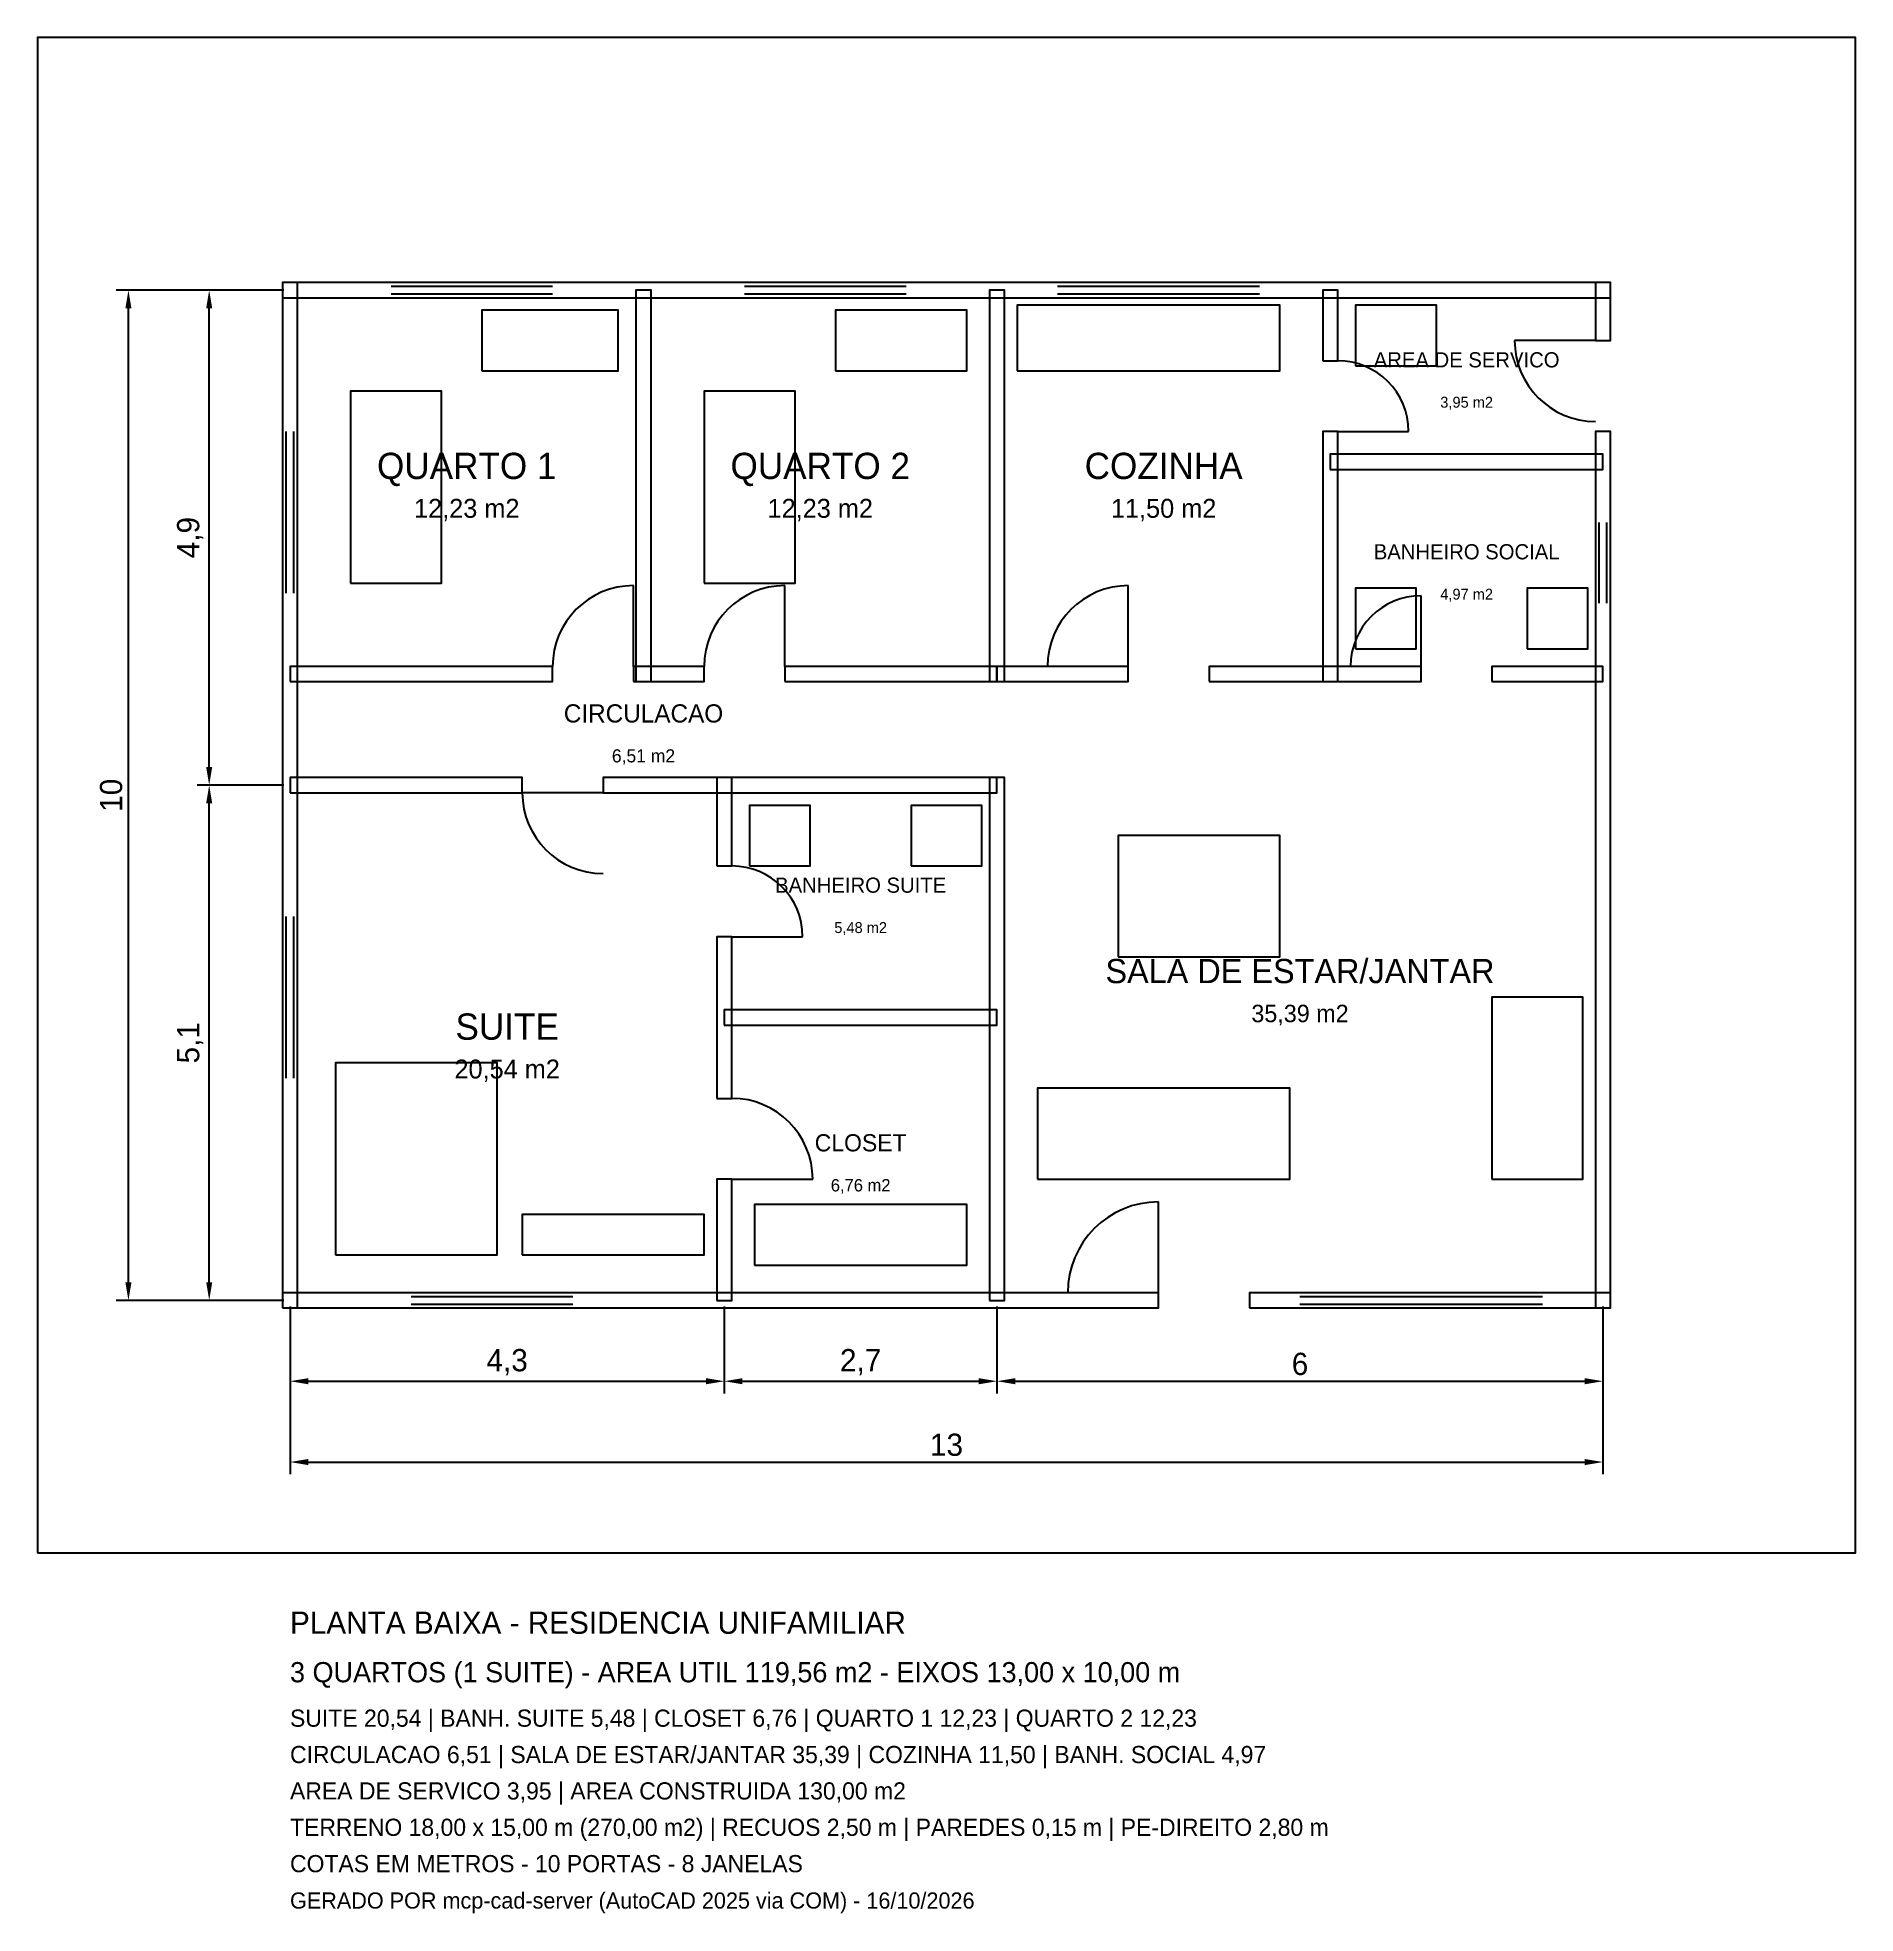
# Model space of a CAD drawing. Header units: metres. Extents: x -2.5 to 15.5, y -6.1 to 12.5.
import ezdxf
from ezdxf.enums import TextEntityAlignment as Align

# ---------------------------------------------------------------- set-up
doc = ezdxf.new("R2010")
doc.units = ezdxf.units.M
for name, color, linetype in [('COTAS', 1, 'Continuous'), ('JANELAS', 5, 'Continuous'), ('MOBILIARIO', 9, 'Continuous'), ('PAREDES', 4, 'Continuous'), ('PORTAS', 3, 'Continuous'), ('TERRENO', 6, 'Continuous'), ('TEXTOS', 7, 'Continuous')]:
    doc.layers.add(name, color=color, linetype=linetype)
doc.dimstyles.new('ISO-25', dxfattribs={"dimtxt": 2.5, "dimasz": 2.5, "dimexe": 1.25, "dimexo": 0.625, "dimtad": 1, "dimtxsty": 'Standard', "dimcen": 2.5, "dimadec": 0, "dimazin": 0, "dimtfac": 1, "dimtmove": 0, "dimatfit": 3, "dimfxl": 1, "dimarcsym": 0})

# ---------------------------------------------------------------- blocks, each defined once
blk = doc.blocks.new('*D1')
at = {"layer": 'COTAS', "color": 0, "lineweight": -2, "transparency": 16777216}
for p, q in [((0, -0.06), (0, -0.92)), ((4.3, -0.06), (4.3, -0.92)), ((0.18, -0.8), (4.12, -0.8))]:
    blk.add_line(p, q, dxfattribs=at)
at = {"layer": 'COTAS', "color": 0, "transparency": 16777216}
for points in [[(0.18, -0.77), (0.18, -0.83), (0, -0.8)], [(4.12, -0.77), (4.12, -0.83), (4.3, -0.8)]]:
    blk.add_solid(points, dxfattribs=at)
at = {"layer": 'Defpoints', "color": 0, "transparency": 16777216}
for p in [(0, 0), (4.3, 0), (4.3, -0.8)]:
    blk.add_point(p, dxfattribs=at)
at = {"layer": 'COTAS', "color": 0, "transparency": 16777216, "insert": (2.15, -0.612), "char_height": 0.22, "attachment_point": 5}
blk.add_mtext('4,3', dxfattribs=at)
blk = doc.blocks.new('*D2')
at = {"layer": 'COTAS', "color": 0, "lineweight": -2, "transparency": 16777216}
for p, q in [((4.3, -0.06), (4.3, -0.92)), ((7, -0.06), (7, -0.92)), ((4.48, -0.8), (6.82, -0.8))]:
    blk.add_line(p, q, dxfattribs=at)
at = {"layer": 'COTAS', "color": 0, "transparency": 16777216}
for points in [[(4.48, -0.77), (4.48, -0.83), (4.3, -0.8)], [(6.82, -0.77), (6.82, -0.83), (7, -0.8)]]:
    blk.add_solid(points, dxfattribs=at)
at = {"layer": 'Defpoints', "color": 0, "transparency": 16777216}
for p in [(4.3, 0), (7, 0), (7, -0.8)]:
    blk.add_point(p, dxfattribs=at)
at = {"layer": 'COTAS', "color": 0, "transparency": 16777216, "insert": (5.65, -0.612), "char_height": 0.22, "attachment_point": 5}
blk.add_mtext('2,7', dxfattribs=at)
blk = doc.blocks.new('*D3')
at = {"layer": 'COTAS', "color": 0, "lineweight": -2, "transparency": 16777216}
for p, q in [((7, -0.06), (7, -0.92)), ((13, -0.06), (13, -0.92)), ((7.18, -0.8), (12.82, -0.8))]:
    blk.add_line(p, q, dxfattribs=at)
at = {"layer": 'COTAS', "color": 0, "transparency": 16777216}
for points in [[(7.18, -0.77), (7.18, -0.83), (7, -0.8)], [(12.82, -0.77), (12.82, -0.83), (13, -0.8)]]:
    blk.add_solid(points, dxfattribs=at)
at = {"layer": 'Defpoints', "color": 0, "transparency": 16777216}
for p in [(7, 0), (13, 0), (13, -0.8)]:
    blk.add_point(p, dxfattribs=at)
at = {"layer": 'COTAS', "color": 0, "transparency": 16777216, "insert": (10, -0.63), "char_height": 0.22, "attachment_point": 5}
blk.add_mtext('6', dxfattribs=at)
blk = doc.blocks.new('*D4')
at = {"layer": 'COTAS', "color": 0, "lineweight": -2, "transparency": 16777216}
for p, q in [((0, -0.06), (0, -1.72)), ((13, -0.06), (13, -1.72)), ((0.18, -1.6), (12.82, -1.6))]:
    blk.add_line(p, q, dxfattribs=at)
at = {"layer": 'COTAS', "color": 0, "transparency": 16777216}
for points in [[(0.18, -1.57), (0.18, -1.63), (0, -1.6)], [(12.82, -1.57), (12.82, -1.63), (13, -1.6)]]:
    blk.add_solid(points, dxfattribs=at)
at = {"layer": 'Defpoints', "color": 0, "transparency": 16777216}
for p in [(0, 0), (13, 0), (13, -1.6)]:
    blk.add_point(p, dxfattribs=at)
at = {"layer": 'COTAS', "color": 0, "transparency": 16777216, "insert": (6.5, -1.43), "char_height": 0.22, "attachment_point": 5}
blk.add_mtext('13', dxfattribs=at)
blk = doc.blocks.new('*D5')
at = {"layer": 'COTAS', "color": 0, "lineweight": -2, "transparency": 16777216}
for p, q in [((-0.06, 5.1), (-0.92, 5.1)), ((-0.8, 0.18), (-0.8, 4.92)), ((-0.06, 0), (-0.92, 0))]:
    blk.add_line(p, q, dxfattribs=at)
at = {"layer": 'COTAS', "color": 0, "transparency": 16777216}
for points in [[(-0.83, 4.92), (-0.77, 4.92), (-0.8, 5.1)], [(-0.83, 0.18), (-0.77, 0.18), (-0.8, 0)]]:
    blk.add_solid(points, dxfattribs=at)
at = {"layer": 'Defpoints', "color": 0, "transparency": 16777216}
for p in [(-0.8, 5.1), (0, 5.1), (0, 0)]:
    blk.add_point(p, dxfattribs=at)
at = {"layer": 'COTAS', "color": 0, "transparency": 16777216, "insert": (-0.988, 2.55), "char_height": 0.22, "attachment_point": 5, "rotation": 90}
blk.add_mtext('5,1', dxfattribs=at)
blk = doc.blocks.new('*D6')
at = {"layer": 'COTAS', "color": 0, "lineweight": -2, "transparency": 16777216}
for p, q in [((-0.06, 10), (-0.92, 10)), ((-0.8, 5.28), (-0.8, 9.82)), ((-0.06, 5.1), (-0.92, 5.1))]:
    blk.add_line(p, q, dxfattribs=at)
at = {"layer": 'COTAS', "color": 0, "transparency": 16777216}
for points in [[(-0.83, 9.82), (-0.77, 9.82), (-0.8, 10)], [(-0.83, 5.28), (-0.77, 5.28), (-0.8, 5.1)]]:
    blk.add_solid(points, dxfattribs=at)
at = {"layer": 'Defpoints', "color": 0, "transparency": 16777216}
for p in [(-0.8, 10), (0, 10), (0, 5.1)]:
    blk.add_point(p, dxfattribs=at)
at = {"layer": 'COTAS', "color": 0, "transparency": 16777216, "insert": (-0.988, 7.55), "char_height": 0.22, "attachment_point": 5, "rotation": 90}
blk.add_mtext('4,9', dxfattribs=at)
blk = doc.blocks.new('*D7')
at = {"layer": 'COTAS', "color": 0, "lineweight": -2, "transparency": 16777216}
for p, q in [((-0.06, 10), (-1.72, 10)), ((-1.6, 0.18), (-1.6, 9.82)), ((-0.06, 0), (-1.72, 0))]:
    blk.add_line(p, q, dxfattribs=at)
at = {"layer": 'COTAS', "color": 0, "transparency": 16777216}
for points in [[(-1.63, 9.82), (-1.57, 9.82), (-1.6, 10)], [(-1.63, 0.18), (-1.57, 0.18), (-1.6, 0)]]:
    blk.add_solid(points, dxfattribs=at)
at = {"layer": 'Defpoints', "color": 0, "transparency": 16777216}
for p in [(-1.6, 10), (0, 10), (0, 0)]:
    blk.add_point(p, dxfattribs=at)
at = {"layer": 'COTAS', "color": 0, "transparency": 16777216, "insert": (-1.77, 5), "char_height": 0.22, "attachment_point": 5, "rotation": 90}
blk.add_mtext('10', dxfattribs=at)

msp = doc.modelspace()

# ---------------------------------------------------------------- linework, layer by layer
at = {"layer": 'JANELAS'}
for p, q in [((1, 10.0375), (2.6, 10.0375)), ((4.5, 10.0375), (6.1, 10.0375)), ((7.6, 10.0375), (9.6, 10.0375)), ((1, 9.9625), (2.6, 9.9625)), ((4.5, 9.9625), (6.1, 9.9625)), ((7.6, 9.9625), (9.6, 9.9625)), ((-0.0375, 7), (-0.0375, 8.6)), ((0.0375, 7), (0.0375, 8.6)), ((12.9625, 6.9), (12.9625, 7.7)), ((13.0375, 6.9), (13.0375, 7.7)), ((-0.0375, 2.2), (-0.0375, 3.8)), ((0.0375, 2.2), (0.0375, 3.8)), ((1.2, 0.0375), (2.8, 0.0375)), ((10, 0.0375), (12.4, 0.0375)), ((1.2, -0.0375), (2.8, -0.0375)), ((10, -0.0375), (12.4, -0.0375))]:
    msp.add_line(p, q, dxfattribs=at)
at = {"layer": 'MOBILIARIO'}
for points in [[(7.2, 9.2), (9.8, 9.2), (9.8, 9.85), (7.2, 9.85)], [(10.55, 9.25), (11.35, 9.25), (11.35, 9.85), (10.55, 9.85)], [(1.9, 9.2), (3.25, 9.2), (3.25, 9.8), (1.9, 9.8)], [(5.4, 9.2), (6.7, 9.2), (6.7, 9.8), (5.4, 9.8)], [(0.6, 7.1), (1.5, 7.1), (1.5, 9), (0.6, 9)], [(4.1, 7.1), (5, 7.1), (5, 9), (4.1, 9)], [(10.55, 6.45), (11.15, 6.45), (11.15, 7.05), (10.55, 7.05)], [(12.25, 6.45), (12.85, 6.45), (12.85, 7.05), (12.25, 7.05)], [(4.55, 4.3), (5.15, 4.3), (5.15, 4.9), (4.55, 4.9)], [(6.15, 4.3), (6.85, 4.3), (6.85, 4.9), (6.15, 4.9)], [(8.2, 3.4), (9.8, 3.4), (9.8, 4.6), (8.2, 4.6)], [(11.9, 1.2), (12.8, 1.2), (12.8, 3), (11.9, 3)], [(0.45, 0.45), (2.05, 0.45), (2.05, 2.35), (0.45, 2.35)], [(7.4, 1.2), (9.9, 1.2), (9.9, 2.1), (7.4, 2.1)], [(4.6, 0.35), (6.7, 0.35), (6.7, 0.95), (4.6, 0.95)], [(2.3, 0.45), (4.1, 0.45), (4.1, 0.85), (2.3, 0.85)]]:
    msp.add_lwpolyline(points, close=True, dxfattribs=at)
at = {"layer": 'PAREDES'}
for points in [[(-0.075, 9.925), (13.075, 9.925), (13.075, 10.075), (-0.075, 10.075)], [(-0.075, -0.075), (0.075, -0.075), (0.075, 10.075), (-0.075, 10.075)], [(12.925, 9.5), (13.075, 9.5), (13.075, 10.075), (12.925, 10.075)], [(3.425, 6.125), (3.575, 6.125), (3.575, 10), (3.425, 10)], [(6.925, 6.125), (7.075, 6.125), (7.075, 10), (6.925, 10)], [(10.225, 9.3), (10.375, 9.3), (10.375, 10), (10.225, 10)], [(10.225, 6.125), (10.375, 6.125), (10.375, 8.6), (10.225, 8.6)], [(12.925, -0.075), (13.075, -0.075), (13.075, 8.6), (12.925, 8.6)], [(10.3, 8.225), (13, 8.225), (13, 8.375), (10.3, 8.375)], [(0, 6.125), (2.6, 6.125), (2.6, 6.275), (0, 6.275)], [(3.4, 6.125), (4.1, 6.125), (4.1, 6.275), (3.4, 6.275)], [(4.9, 6.125), (7, 6.125), (7, 6.275), (4.9, 6.275)], [(7, 6.125), (8.3, 6.125), (8.3, 6.275), (7, 6.275)], [(9.1, 6.125), (11.2, 6.125), (11.2, 6.275), (9.1, 6.275)], [(11.9, 6.125), (13, 6.125), (13, 6.275), (11.9, 6.275)], [(0, 5.025), (2.3, 5.025), (2.3, 5.175), (0, 5.175)], [(3.1, 5.025), (7, 5.025), (7, 5.175), (3.1, 5.175)], [(4.225, 4.3), (4.375, 4.3), (4.375, 5.175), (4.225, 5.175)], [(6.925, 0), (7.075, 0), (7.075, 5.175), (6.925, 5.175)], [(4.225, 2), (4.375, 2), (4.375, 3.6), (4.225, 3.6)], [(4.3, 2.725), (7, 2.725), (7, 2.875), (4.3, 2.875)], [(4.225, 0), (4.375, 0), (4.375, 1.2), (4.225, 1.2)], [(-0.075, -0.075), (8.6, -0.075), (8.6, 0.075), (-0.075, 0.075)], [(9.5, -0.075), (13.075, -0.075), (13.075, 0.075), (9.5, 0.075)]]:
    msp.add_lwpolyline(points, close=True, dxfattribs=at)
at = {"layer": 'PORTAS'}
for p, q in [((12.925, 9.5), (12.125, 9.5)), ((10.375, 8.6), (11.075, 8.6)), ((3.4, 6.275), (3.4, 7.075)), ((4.9, 6.275), (4.9, 7.075)), ((8.3, 6.275), (8.3, 7.075)), ((11.2, 6.275), (11.2, 6.975)), ((3.1, 5.025), (2.3, 5.025)), ((4.375, 3.6), (5.075, 3.6)), ((4.375, 1.2), (5.175, 1.2)), ((8.6, 0.075), (8.6, 0.975))]:
    msp.add_line(p, q, dxfattribs=at)
for centre, radius, start, end in [((12.925, 9.5), 0.8, 180, 270), ((10.375, 8.6), 0.7, 0, 90), ((3.4, 6.275), 0.8, 90, 180), ((4.9, 6.275), 0.8, 90, 180), ((8.3, 6.275), 0.8, 90, 180), ((11.2, 6.275), 0.7, 90, 180), ((3.1, 5.025), 0.8, 180, 270), ((4.375, 3.6), 0.7, 0, 90), ((4.375, 1.2), 0.8, 0, 90), ((8.6, 0.075), 0.9, 90, 180)]:
    msp.add_arc(centre, radius, start, end, dxfattribs=at)
at = {"layer": 'TERRENO'}
msp.add_lwpolyline([(-2.5, -2.5), (15.5, -2.5), (15.5, 12.5), (-2.5, 12.5)], close=True, dxfattribs=at)

# ---------------------------------------------------------------- texts
at = {"layer": 'TEXTOS'}
for s, height, p in [('AREA DE SERVICO', 0.15, (11.65, 9.31)), ('3,95 m2', 0.108, (11.65, 8.89)), ('QUARTO 1', 0.26, (1.75, 8.26)), ('QUARTO 2', 0.26, (5.25, 8.26)), ('COZINHA', 0.26, (8.65, 8.26)), ('12,23 m2', 0.1872, (1.75, 7.84)), ('12,23 m2', 0.1872, (5.25, 7.84)), ('11,50 m2', 0.1872, (8.65, 7.84)), ('BANHEIRO SOCIAL', 0.15, (11.65, 7.41)), ('4,97 m2', 0.108, (11.65, 6.99)), ('CIRCULACAO', 0.18, (3.5, 5.81)), ('6,51 m2', 0.1296, (3.5, 5.39)), ('BANHEIRO SUITE', 0.15, (5.65, 4.11)), ('5,48 m2', 0.108, (5.65, 3.69)), ('SALA DE ESTAR/JANTAR', 0.24, (10, 3.26)), ('SUITE', 0.26, (2.15, 2.71)), ('35,39 m2', 0.1728, (10, 2.84)), ('20,54 m2', 0.1872, (2.15, 2.29)), ('CLOSET', 0.17, (5.65, 1.56)), ('6,76 m2', 0.1224, (5.65, 1.14))]:
    msp.add_text(s, height=height, dxfattribs=at).set_placement(p, align=Align.MIDDLE_CENTER)
for s, height, p in [('PLANTA BAIXA - RESIDENCIA UNIFAMILIAR', 0.22, (0, -3.3)), ('3 QUARTOS (1 SUITE) - AREA UTIL 119,56 m2 - EIXOS 13,00 x 10,00 m', 0.2, (0, -3.78)), ('SUITE 20,54 | BANH. SUITE 5,48 | CLOSET 6,76 | QUARTO 1 12,23 | QUARTO 2 12,23', 0.17, (0, -4.22)), ('CIRCULACAO 6,51 | SALA DE ESTAR/JANTAR 35,39 | COZINHA 11,50 | BANH. SOCIAL 4,97', 0.17, (0, -4.58)), ('AREA DE SERVICO 3,95 | AREA CONSTRUIDA 130,00 m2', 0.17, (0, -4.94)), ('TERRENO 18,00 x 15,00 m (270,00 m2) | RECUOS 2,50 m | PAREDES 0,15 m | PE-DIREITO 2,80 m', 0.17, (0, -5.3)), ('COTAS EM METROS - 10 PORTAS - 8 JANELAS', 0.17, (0, -5.66)), ('GERADO POR mcp-cad-server (AutoCAD 2025 via COM) - 16/10/2026', 0.16, (0, -6.02))]:
    msp.add_text(s, height=height, dxfattribs=at).set_placement(p)

# ---------------------------------------------------------------- dimensions: what is measured, and where the dimension line sits
at = {"layer": 'COTAS'}
for base, p1, p2, picture, middle in [((-1.6, 10), (0, 0), (0, 10), '*D7', (-1.77, 5)), ((-0.8, 10), (0, 5.1), (0, 10), '*D6', (-0.9883, 7.55)), ((-0.8, 5.1), (0, 0), (0, 5.1), '*D5', (-0.9883, 2.55))]:
    dim = msp.add_linear_dim(base=base, p1=p1, p2=p2, angle=90, dimstyle='ISO-25', override={"dimtxt": 0.22, "dimasz": 0.18, "dimexe": 0.12, "dimexo": 0.06, "dimgap": 0.06}, dxfattribs=at)
    dim.commit()
    dim.dimension.update_dxf_attribs({"geometry": picture, "text_midpoint": middle})
for base, p1, p2, picture, middle in [((4.3, -0.8), (0, 0), (4.3, 0), '*D1', (2.15, -0.6117)), ((13, -1.6), (0, 0), (13, 0), '*D4', (6.5, -1.43)), ((7, -0.8), (4.3, 0), (7, 0), '*D2', (5.65, -0.6117)), ((13, -0.8), (7, 0), (13, 0), '*D3', (10, -0.63))]:
    dim = msp.add_linear_dim(base=base, p1=p1, p2=p2, dimstyle='ISO-25', override={"dimtxt": 0.22, "dimasz": 0.18, "dimexe": 0.12, "dimexo": 0.06, "dimgap": 0.06}, dxfattribs=at)
    dim.commit()
    dim.dimension.update_dxf_attribs({"geometry": picture, "text_midpoint": middle})

doc.saveas('drawing.dxf')
